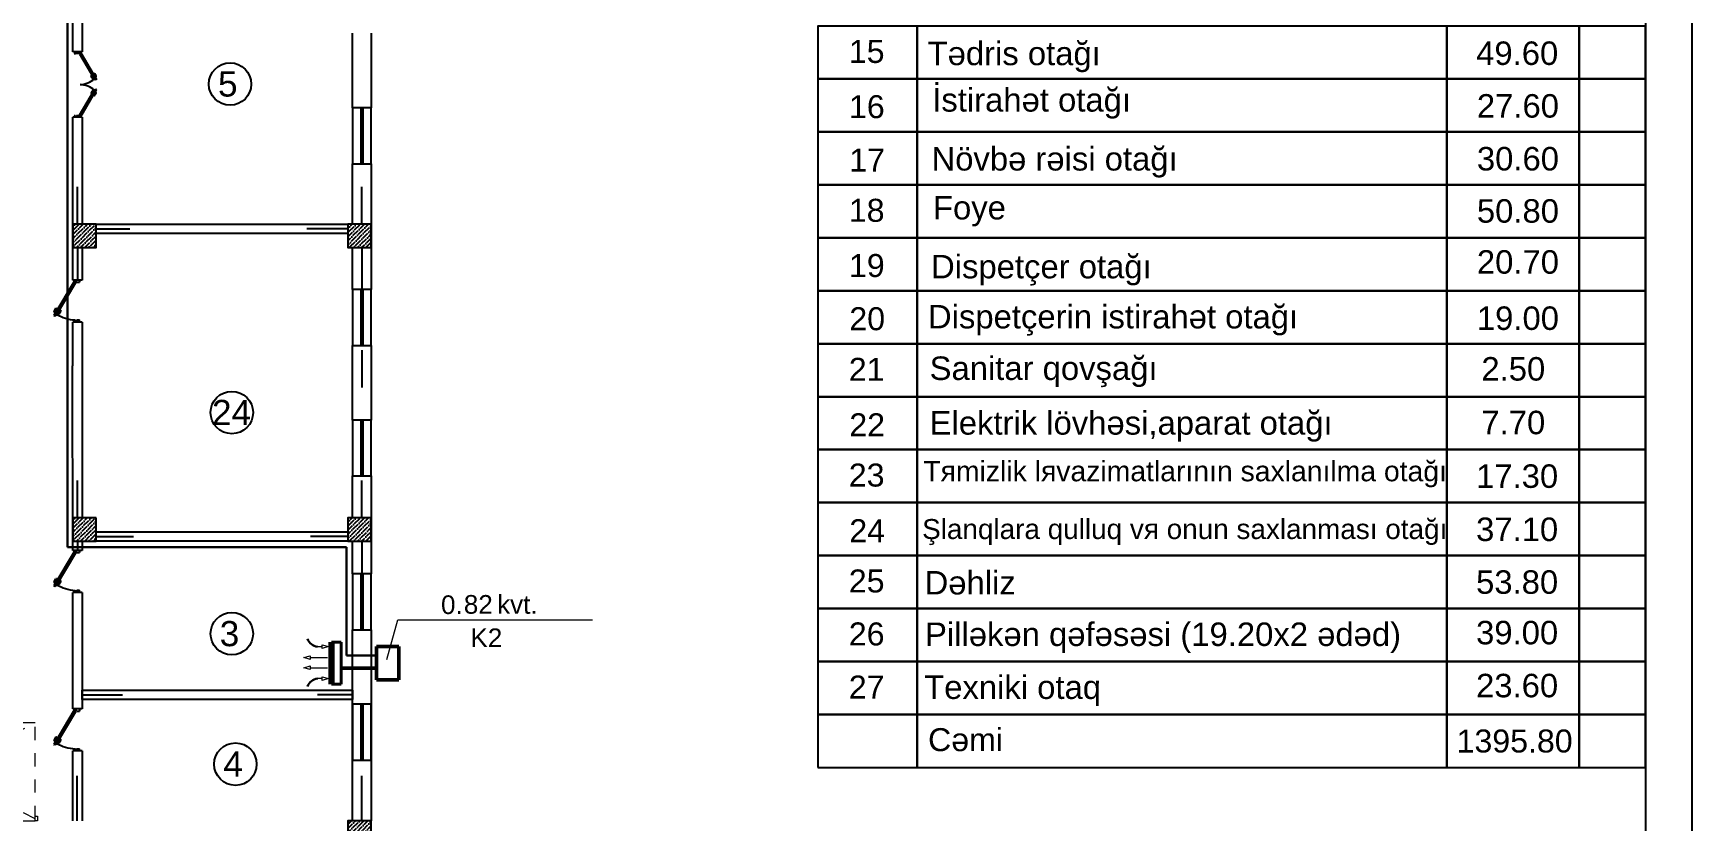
# Model space of a CAD drawing. Header units: millimetres. Extents: x 42452 to 2852333, y -419346 to 834876.
# Drawn here: x 2552690 to 2588276, y 574812 to 591711 of the extents above; entities that cross this region are included whole.
import ezdxf

# ---------------------------------------------------------------- set-up
doc = ezdxf.new("R2010")
doc.units = ezdxf.units.MM
doc.linetypes.add('ACAD_ISO02W100', pattern=[15, 12, -3])
doc.linetypes.add('Штриховая', pattern=[564.444447, 282.222223, -282.222223])
for name, color, linetype, lineweight in [('0_Ном._пера__7_Ном._пера__7', 7, 'Continuous', 60), ('c_dv_l x_tti-25_Ном._пера__21_Ном._пера__21', 7, 'Continuous', 30), ('memar', 7, 'Continuous', 25), ('ДВЕРИ', 7, 'Continuous', 5), ('Двери ArchiCAD_Ном._пера__143', 30, 'Continuous', 0), ('надписи', 5, 'Continuous', 30), ('перегородка_Pen_No__7', 7, 'Continuous', 60), ('перегородка_Ном._пера__7_Ном._пера__7', 7, 'Continuous', 60), ('размер2_Ном._пера__148', 7, 'Continuous', 50), ('Соедин_роз', 94, 'Continuous', 30)]:
    doc.layers.add(name, color=color, linetype=linetype, lineweight=lineweight)
doc.layers.add('Двери ArchiCAD_Ном._пера__3', color=30, linetype='Continuous', lineweight=15, true_color=0xff6600)
doc.styles.add('GENERATED_STYLE_1', font='times.ttf')
doc.styles.get("Standard").update_dxf_attribs({"font": 'arial.ttf'})
doc.styles.add('СГЕНЕРИР_СТИЛЬ_1', font='arial.ttf')

# ---------------------------------------------------------------- blocks, each defined once
blk = doc.blocks.new('Ворота гаражные подъемные 16')
at = {"layer": 'Двери ArchiCAD_Ном._пера__143', "linetype": 'Штриховая'}
for p, q in [((-1990, -2500), (-1990, -440)), ((-1990, -440), (1990, -2500)), ((1990, -440), (-1990, -2500)), ((1990, -440), (1990, -2500)), ((1990, -2500), (-1990, -2500))]:
    blk.add_line(p, q, dxfattribs=at)
at = {"layer": 'Двери ArchiCAD_Ном._пера__3', "linetype": 'Continuous'}
for p, q in [((-1990, -400), (-2040, -400)), ((-2040, -400), (-2040, -500)), ((-2040, -500), (-1990, -500)), ((-1990, -500), (-1990, -400)), ((-1990, -400), (1990, -400)), ((2040, -400), (1990, -400)), ((1990, -400), (1990, -500)), ((1990, -500), (2040, -500)), ((2040, -500), (2040, -400))]:
    blk.add_line(p, q, dxfattribs=at)
blk = doc.blocks.new('DSA')
at = {"layer": 'ДВЕРИ', "color": 251, "lineweight": 25, "true_color": 0x636466}
for p, q in [((153780, 788017), (153820, 788017)), ((153780, 787928), (153812, 787928)), ((153780, 787928), (153812, 787928)), ((153804, 787910), (153811, 787922)), ((153804, 787910), (154462, 787520)), ((153811, 787922), (153818, 787918)), ((153812, 787928), (153812, 787965)), ((153812, 787965), (153820, 787965)), ((153818, 787918), (153832, 787941)), ((153820, 787965), (153820, 788016)), ((153832, 787941), (154468, 787562)), ((154366, 787654), (154365, 787652)), ((154428, 787627), (154377, 787657)), ((155336, 787941), (154700, 787562)), ((155364, 787910), (154706, 787520)), ((154740, 787627), (154791, 787657)), ((154802, 787654), (154804, 787652)), ((155350, 787918), (155336, 787941)), ((155388, 788017), (155348, 788017)), ((155348, 787965), (155348, 788016)), ((155356, 787965), (155348, 787965)), ((155357, 787922), (155350, 787918)), ((155356, 787928), (155356, 787965)), ((155388, 787928), (155356, 787928)), ((155388, 787928), (155356, 787928)), ((155364, 787910), (155357, 787922)), ((154318, 787574), (154320, 787576)), ((154372, 787532), (154321, 787563)), ((154331, 787579), (154372, 787555)), ((154365, 787571), (154368, 787575)), ((154415, 787542), (154365, 787571)), ((154367, 787641), (154409, 787616)), ((154383, 787557), (154384, 787560)), ((154388, 787610), (154391, 787615)), ((154391, 787615), (154441, 787585)), ((154401, 787550), (154394, 787538)), ((154411, 787605), (154410, 787603)), ((154418, 787546), (154415, 787542)), ((154426, 787594), (154433, 787605)), ((154441, 787585), (154438, 787580)), ((154456, 787542), (154468, 787562)), ((154470, 787534), (154456, 787542)), ((154462, 787520), (154470, 787534)), ((154698, 787534), (154712, 787542)), ((154706, 787520), (154698, 787534)), ((154712, 787542), (154700, 787562)), ((154777, 787615), (154727, 787585)), ((154727, 787585), (154730, 787580)), ((154742, 787594), (154735, 787605)), ((154750, 787546), (154753, 787542)), ((154753, 787542), (154803, 787571)), ((154757, 787605), (154758, 787603)), ((154801, 787641), (154760, 787616)), ((154767, 787550), (154775, 787538)), ((154780, 787610), (154777, 787615)), ((154785, 787557), (154784, 787560)), ((154837, 787579), (154796, 787555)), ((154797, 787532), (154847, 787563)), ((154803, 787571), (154800, 787575)), ((154850, 787574), (154848, 787576))]:
    blk.add_line(p, q, dxfattribs=at)
for centre, radius, start, end in [((154371, 787648), 7.98, 149.2867, 239.2867), ((154373, 787650), 7.98, 59.2867, 149.2867), ((154002, 787952), 583, 319.7101, 357.5846), ((155160, 787950), 576, 182.1815, 220.5237), ((154795, 787650), 7.98, 30.7133, 120.7133), ((154797, 787648), 7.98, 300.7133, 30.7133), ((154325, 787569), 7.98, 149.2867, 239.2867), ((154327, 787572), 7.98, 59.2867, 149.2867), ((154376, 787561), 7.98, 239.2867, 329.2867), ((154380, 787546), 16, 239.2867, 329.2867), ((154404, 787609), 7.98, 329.2867, 59.2867), ((154420, 787613), 16, 329.2867, 59.2867), ((154748, 787613), 16, 120.7133, 210.7133), ((154764, 787609), 7.98, 120.7133, 210.7133), ((154788, 787546), 16, 210.7133, 300.7133), ((154792, 787561), 7.98, 210.7133, 300.7133), ((154842, 787572), 7.98, 30.7133, 120.7133), ((154843, 787569), 7.98, 300.7133, 30.7133)]:
    blk.add_arc(centre, radius, start, end, dxfattribs=at)
blk = doc.blocks.new('qapi 700')
at = {"layer": 'ДВЕРИ', "color": 251, "lineweight": 25, "true_color": 0x636466}
for p, q in [((1281620, 90086), (1281659, 90086)), ((1281620, 89997), (1281651, 89997)), ((1281651, 89997), (1281651, 90034)), ((1281651, 90034), (1281659, 90034)), ((1281659, 90034), (1281659, 90086)), ((1282368, 90010), (1281735, 89633)), ((1282395, 89980), (1281741, 89591)), ((1282382, 89987), (1282368, 90010)), ((1282420, 90086), (1282380, 90086)), ((1282380, 90034), (1282380, 90085)), ((1282388, 90034), (1282380, 90034)), ((1282388, 89991), (1282382, 89987)), ((1282388, 89997), (1282388, 90034)), ((1282420, 89997), (1282388, 89997)), ((1282420, 89997), (1282388, 89997)), ((1282395, 89980), (1282388, 89991)), ((1281733, 89605), (1281747, 89613)), ((1281741, 89591), (1281733, 89605)), ((1281747, 89613), (1281735, 89633)), ((1281812, 89685), (1281762, 89656)), ((1281762, 89656), (1281765, 89651)), ((1281776, 89665), (1281770, 89676)), ((1281775, 89698), (1281826, 89728)), ((1281785, 89617), (1281787, 89613)), ((1281787, 89613), (1281837, 89642)), ((1281792, 89676), (1281793, 89674)), ((1281835, 89712), (1281794, 89687)), ((1281802, 89622), (1281809, 89609)), ((1281814, 89681), (1281812, 89685)), ((1281820, 89629), (1281818, 89631)), ((1281872, 89650), (1281831, 89626)), ((1281831, 89604), (1281881, 89634)), ((1281837, 89642), (1281835, 89646)), ((1281836, 89725), (1281838, 89722)), ((1281884, 89645), (1281883, 89647))]:
    blk.add_line(p, q, dxfattribs=at)
for centre, radius, start, end in [((1282471, 90052), 821, 183.4077, 209.5706), ((1281783, 89684), 15.9, 120.7133, 210.7133), ((1281798, 89680), 7.94, 120.7133, 210.7133), ((1281823, 89617), 15.9, 210.7133, 300.7133), ((1281827, 89633), 7.94, 210.7133, 300.7133), ((1281830, 89721), 7.94, 30.7133, 120.7133), ((1281831, 89718), 7.94, 300.7133, 30.7133), ((1281876, 89643), 7.94, 30.7133, 120.7133), ((1281877, 89641), 7.94, 300.7133, 30.7133)]:
    blk.add_arc(centre, radius, start, end, dxfattribs=at)

msp = doc.modelspace()

# ---------------------------------------------------------------- hatches: boundary and pattern name
at = {"layer": 'memar', "lineweight": 25}
h = msp.add_hatch(dxfattribs=at)
h.set_pattern_fill('ANSI36', color=256, scale=500)
h.set_pattern_definition([(45, (803142.44, 2869709.09), (33.1456304, 121.533978), [156.25, -31.25, 0, -31.25])])
h.paths.add_polyline_path([(2553540.05675, 587611.57411), (2553540.05675, 587111.57411), (2554040.05675, 587111.57411), (2554040.05675, 587611.57411)])
h = msp.add_hatch(dxfattribs=at)
h.set_pattern_fill('ANSI36', color=256, scale=500)
h.set_pattern_definition([(45, (797242.26, 2869709.09), (33.1456304, 121.533978), [156.25, -31.25, 0, -31.25])])
h.paths.add_polyline_path([(2559440.23291, 587611.57411), (2559440.23291, 587111.57411), (2559940.23291, 587111.57411), (2559940.23291, 587611.57411)])
h = msp.add_hatch(dxfattribs=at)
h.set_pattern_fill('ANSI36', color=256, scale=500)
h.set_pattern_definition([(45, (803142.44, 2863409.09), (33.1456304, 121.533978), [156.25, -31.25, 0, -31.25])])
h.paths.add_polyline_path([(2553540.05675, 581311.57411), (2553540.05675, 580811.57411), (2554040.05675, 580811.57411), (2554040.05675, 581311.57411)])
h = msp.add_hatch(dxfattribs=at)
h.set_pattern_fill('ANSI36', color=256, scale=500)
h.set_pattern_definition([(45, (797242.26, 2863409.09), (33.1456304, 121.533978), [156.25, -31.25, 0, -31.25])])
h.paths.add_polyline_path([(2559440.23291, 581311.57411), (2559440.23291, 580811.57411), (2559940.23291, 580811.57411), (2559940.23291, 581311.57411)])
h = msp.add_hatch(dxfattribs=at)
h.set_pattern_fill('ANSI36', color=256, scale=500)
h.set_pattern_definition([(45, (797242.066, 2857009.09), (33.1456304, 121.533978), [156.25, -31.25, 0, -31.25])])
h.paths.add_polyline_path([(2559440.42783, 574811.57411), (2559440.42783, 574011.57411), (2559940.42783, 574011.57411), (2559940.42783, 574811.57411)])

# ---------------------------------------------------------------- linework, layer by layer
at = {"layer": 'c_dv_l x_tti-25_Ном._пера__21_Ном._пера__21', "linetype": 'Continuous', "lineweight": 25, "flags": 128}
for points in [[(2504668.48455, 613875.62686), (2588276.03655, 613875.62686), (2588276.03655, 554753.14366), (2504668.48455, 554753.14366)], [(2508649.79655, 612880.29886), (2587280.70855, 612880.29886), (2587280.70855, 555748.47166), (2508649.79655, 555748.47166)]]:
    msp.add_lwpolyline(points, close=True, dxfattribs=at)
at = {"layer": 'memar', "color": 0, "lineweight": 25}
for p, q in [((2553739.8803, 591311.74379), (2553539.8803, 591311.74379)), ((2553739.8803, 589911.74379), (2553539.8803, 589911.74379))]:
    msp.add_line(p, q, dxfattribs=at)
at = {"layer": 'memar', "color": 251, "linetype": 'ACAD_ISO02W100', "lineweight": 25, "ltscale": 10, "true_color": 0x636466}
for p, q in [((2553570.11107, 591290.49631), (2553580.42503, 591284.36909)), ((2553580.42503, 591284.36909), (2553576.86217, 591278.37172)), ((2553576.86217, 591278.37172), (2553596.53507, 591266.68463)), ((2553585.33542, 591311.74379), (2553585.33542, 591283.8404)), ((2553585.33542, 591311.74379), (2553585.33542, 591283.8404)), ((2553585.33542, 591283.8404), (2553617.68253, 591283.8404)), ((2553570.11107, 589927.33061), (2553580.42503, 589933.45783)), ((2553576.86217, 589939.4552), (2553596.53507, 589951.14228)), ((2553580.42503, 589933.45783), (2553576.86217, 589939.4552)), ((2553585.33542, 589906.08313), (2553585.33542, 589933.98652)), ((2553585.33542, 589906.08313), (2553585.33542, 589933.98652)), ((2553585.33542, 589933.98652), (2553617.68253, 589933.98652))]:
    msp.add_line(p, q, dxfattribs=at)
at = {"layer": 'memar', "lineweight": 25}
for p, q in [((2559740.2329, 587611.57411), (2559740.2329, 588411.57411)), ((2554040.05675, 587511.57411), (2554763.32715, 587511.57411)), ((2559440.23291, 587511.57411), (2558563.32715, 587511.57411)), ((2559740.2329, 587111.57411), (2559740.05661, 586211.57411)), ((2559740.2329, 584911.57411), (2559740.2329, 584111.57411)), ((2559740.2329, 581311.57411), (2559740.2329, 582111.57411)), ((2554040.05675, 580911.57411), (2554840.05675, 580911.57411)), ((2559440.23291, 580911.57411), (2558640.23291, 580911.57411)), ((2559740.2329, 580811.57411), (2559740.05661, 580111.49798)), ((2553740.05675, 577511.57411), (2554607.09614, 577511.57411)), ((2559540.17431, 577511.58316), (2558791.53296, 577511.57563))]:
    msp.add_line(p, q, dxfattribs=at)
at = {"layer": 'memar', "color": 0, "lineweight": 25}
for points in [[(2553539.8803, 591311.74379), (2553539.8803, 596311.57411)], [(2553740.05675, 593511.57411), (2553739.8803, 591311.74379)], [(2559540.05675, 590111.49798), (2559540.05675, 591711.49798)], [(2559940.05675, 591711.49798), (2559940.05675, 590111.49798)], [(2553539.72126, 586411.95356), (2553539.8803, 589911.74379)], [(2553739.8803, 589911.74379), (2553740.05675, 587611.57411)], [(2559540.05675, 587611.57411), (2559540.05675, 588911.49798)], [(2559940.05675, 588911.49798), (2559940.05675, 586211.57411)], [(2553740.05675, 587111.57411), (2553739.94129, 586411.95356)], [(2559540.05675, 586211.57411), (2559540.05675, 587111.57411)], [(2553740.05675, 586411.95356), (2553539.63764, 586411.95356)], [(2553539.63764, 584571.95356), (2553539.68035, 585511.95356)], [(2553740.05675, 585511.95356), (2553539.63764, 585511.95356)], [(2553739.79276, 585511.95356), (2553739.63764, 584571.95356)], [(2559540.05675, 583411.57411), (2559540.05675, 585011.57411)], [(2559940.05675, 585011.57411), (2559940.05675, 583411.57411)], [(2553539.8803, 580611.57411), (2553531.88552, 584571.95356)], [(2553739.63764, 584571.95356), (2553739.8803, 581311.57411)], [(2559540.05675, 581311.57411), (2559540.05675, 582211.57411)], [(2559940.05675, 582211.57411), (2559940.05675, 580111.49798)], [(2553739.8803, 580811.57411), (2553739.8803, 580611.57411)], [(2559540.05675, 580111.49798), (2559540.05675, 580811.57411)], [(2553739.8803, 580611.57411), (2553539.8803, 580611.57411)], [(2553539.8803, 577211.57411), (2553539.8803, 579711.57411)], [(2553739.8803, 579711.57411), (2553539.8803, 579711.57411)], [(2553739.8803, 579711.57411), (2553739.97033, 577211.57411)], [(2553740.05675, 577211.57411), (2553539.8803, 577211.57411)], [(2553539.8803, 574811.57411), (2553539.8803, 576311.57411)], [(2553740.05675, 576311.57411), (2553539.8803, 576311.57411)], [(2553740.00274, 576311.57411), (2553740.05675, 574811.57411)]]:
    msp.add_lwpolyline(points, dxfattribs=at)
for points in [[(2559940.05661, 588911.49798), (2559940.05661, 590111.49798), (2559540.05661, 590111.49798), (2559540.05661, 588911.49798)], [(2559440.23291, 587411.57411), (2554040.05675, 587411.57411), (2554040.05675, 587611.57411), (2559440.23291, 587611.57411)], [(2559940.05661, 585011.57411), (2559940.05661, 586211.57411), (2559540.05661, 586211.57411), (2559540.05661, 585011.57411)], [(2559940.05661, 582211.57411), (2559940.05661, 583411.57411), (2559540.05661, 583411.57411), (2559540.05661, 582211.57411)], [(2559440.23291, 580811.57411), (2554040.05675, 580811.57411), (2554040.05675, 581011.57411), (2559440.23291, 581011.57411)], [(2559940.05661, 578911.49798), (2559940.05661, 580111.49798), (2559540.05661, 580111.49798), (2559540.05661, 578911.49798)], [(2559940.42783, 574811.57411), (2559540.42783, 574811.57411), (2559540.05661, 578911.49798), (2559940.05661, 578911.49798)], [(2559540.17431, 577411.58316), (2553740.05675, 577411.57411), (2553740.05675, 577611.57411), (2559540.17431, 577611.58316)], [(2559940.19545, 576115.42768), (2559940.19545, 577315.42768), (2559540.19545, 577315.42768), (2559540.19545, 576115.42768)]]:
    msp.add_lwpolyline(points, close=True, dxfattribs=at)
at = {"layer": 'memar', "color": 146, "lineweight": 25, "true_color": 0x105689}
for points in [[(2559771.19401, 590111.49798), (2559721.19401, 590111.49798), (2559721.19401, 588911.49798), (2559771.19401, 588911.49798)], [(2559771.19401, 586211.57411), (2559721.19401, 586211.57411), (2559721.19401, 585011.57411), (2559771.19401, 585011.57411)], [(2559771.19401, 583411.57411), (2559721.19401, 583411.57411), (2559721.19401, 582211.57411), (2559771.19401, 582211.57411)], [(2559771.19401, 580111.49798), (2559721.19401, 580111.49798), (2559721.19401, 578911.49798), (2559771.19401, 578911.49798)], [(2559771.33286, 577315.42768), (2559721.33286, 577315.42768), (2559721.33286, 576115.42768), (2559771.33286, 576115.42768)]]:
    msp.add_lwpolyline(points, close=True, dxfattribs=at)
at = {"layer": 'memar', "lineweight": 25}
for points in [[(2553637.87169, 587611.57411), (2553637.87169, 588411.57411)], [(2553637.87169, 587111.57411), (2553639.63764, 586411.95356)], [(2553637.87169, 581311.57411), (2553637.87169, 582111.57411)], [(2553637.87169, 580811.57411), (2553637.87169, 580611.57411)], [(2553633.21148, 574811.57411), (2553633.21148, 575776.18366)], [(2559740.42783, 574811.57411), (2559740.42783, 575776.18366)]]:
    msp.add_lwpolyline(points, dxfattribs=at)
at = {"layer": 'memar', "color": 3, "lineweight": 25}
for points in [[(2554040.05675, 587611.57411), (2553540.05675, 587611.57411), (2553540.05675, 587111.57411), (2554040.05675, 587111.57411)], [(2559940.23291, 587611.57411), (2559440.23291, 587611.57411), (2559440.23291, 587111.57411), (2559940.23291, 587111.57411)], [(2554040.05675, 581311.57411), (2553540.05675, 581311.57411), (2553540.05675, 580811.57411), (2554040.05675, 580811.57411)], [(2559940.23291, 581311.57411), (2559440.23291, 581311.57411), (2559440.23291, 580811.57411), (2559940.23291, 580811.57411)], [(2559940.42783, 574811.57411), (2559440.42783, 574811.57411), (2559440.42783, 574011.57411), (2559940.42783, 574011.57411)]]:
    msp.add_lwpolyline(points, close=True, dxfattribs=at)
at = {"layer": 'memar', "color": 0, "lineweight": 25}
for centre in [(2556914.29693, 590619.6088), (2557029.19029, 576027.75159)]:
    msp.add_circle(centre, 454.87332, dxfattribs=at)
at = {"layer": 'memar', "lineweight": 25}
for centre in [(2556951.45588, 583571.74474), (2556951.45588, 578826.54122)]:
    msp.add_circle(centre, 454.87332, dxfattribs=at)
at = {"layer": 'надписи', "color": 0, "lineweight": 15}
for p, q in [((2560274.71119, 578276.06145), (2560511.68731, 579126.42137)), ((2560511.68731, 579126.42137), (2564686.69569, 579126.42137))]:
    msp.add_line(p, q, dxfattribs=at)
at = {"layer": 'размер2_Ном._пера__148', "linetype": 'Continuous', "lineweight": 25, "flags": 128}
for points in [[(2569528.15058, 590728.62186), (2571658.45753, 590728.62186), (2571658.45753, 591864.78557), (2569528.15058, 591864.78557)], [(2571658.45753, 590728.62186), (2583020.09464, 590728.62186), (2583020.09464, 591864.78557), (2571658.45753, 591864.78557)], [(2583020.09464, 590728.62186), (2585860.50392, 590728.62186), (2585860.50392, 591864.78557), (2583020.09464, 591864.78557)], [(2585860.50392, 590728.62186), (2587280.70855, 590728.62186), (2587280.70855, 591864.78557), (2585860.50392, 591864.78557)], [(2569528.15058, 589592.45815), (2571658.45753, 589592.45815), (2571658.45753, 590728.62186), (2569528.15058, 590728.62186)], [(2571658.45753, 589592.45815), (2583020.09464, 589592.45815), (2583020.09464, 590728.62186), (2571658.45753, 590728.62186)], [(2583020.09464, 589592.45815), (2585860.50392, 589592.45815), (2585860.50392, 590728.62186), (2583020.09464, 590728.62186)], [(2585860.50392, 589592.45815), (2587280.70855, 589592.45815), (2587280.70855, 590728.62186), (2585860.50392, 590728.62186)], [(2569528.15058, 588456.29444), (2571658.45753, 588456.29444), (2571658.45753, 589592.45815), (2569528.15058, 589592.45815)], [(2571658.45753, 588456.29444), (2583020.09464, 588456.29444), (2583020.09464, 589592.45815), (2571658.45753, 589592.45815)], [(2583020.09464, 588456.29444), (2585860.50392, 588456.29444), (2585860.50392, 589592.45815), (2583020.09464, 589592.45815)], [(2585860.50392, 588456.29444), (2587280.70855, 588456.29444), (2587280.70855, 589592.45815), (2585860.50392, 589592.45815)], [(2569528.15058, 587320.13073), (2571658.45753, 587320.13073), (2571658.45753, 588456.29444), (2569528.15058, 588456.29444)], [(2571658.45753, 587320.13073), (2583020.09464, 587320.13073), (2583020.09464, 588456.29444), (2571658.45753, 588456.29444)], [(2583020.09464, 587320.13073), (2585860.50392, 587320.13073), (2585860.50392, 588456.29444), (2583020.09464, 588456.29444)], [(2585860.50392, 587320.13073), (2587280.70855, 587320.13073), (2587280.70855, 588456.29444), (2585860.50392, 588456.29444)], [(2569528.15058, 586183.96701), (2571658.45753, 586183.96701), (2571658.45753, 587320.13073), (2569528.15058, 587320.13073)], [(2571658.45753, 586183.96701), (2583020.09464, 586183.96701), (2583020.09464, 587320.13073), (2571658.45753, 587320.13073)], [(2583020.09464, 586183.96701), (2585860.50392, 586183.96701), (2585860.50392, 587320.13073), (2583020.09464, 587320.13073)], [(2585860.50392, 586183.96701), (2587280.70855, 586183.96701), (2587280.70855, 587320.13073), (2585860.50392, 587320.13073)], [(2569528.15058, 585047.8033), (2571658.45753, 585047.8033), (2571658.45753, 586183.96701), (2569528.15058, 586183.96701)], [(2571658.45753, 585047.8033), (2583020.09464, 585047.8033), (2583020.09464, 586183.96701), (2571658.45753, 586183.96701)], [(2583020.09464, 585047.8033), (2585860.50392, 585047.8033), (2585860.50392, 586183.96701), (2583020.09464, 586183.96701)], [(2585860.50392, 585047.8033), (2587280.70855, 585047.8033), (2587280.70855, 586183.96701), (2585860.50392, 586183.96701)], [(2569528.15058, 583911.63959), (2571658.45753, 583911.63959), (2571658.45753, 585047.8033), (2569528.15058, 585047.8033)], [(2571658.45753, 583911.63959), (2583020.09464, 583911.63959), (2583020.09464, 585047.8033), (2571658.45753, 585047.8033)], [(2583020.09464, 583911.63959), (2585860.50392, 583911.63959), (2585860.50392, 585047.8033), (2583020.09464, 585047.8033)], [(2585860.50392, 583911.63959), (2587280.70855, 583911.63959), (2587280.70855, 585047.8033), (2585860.50392, 585047.8033)], [(2569528.15058, 582775.47588), (2571658.45753, 582775.47588), (2571658.45753, 583911.63959), (2569528.15058, 583911.63959)], [(2571658.45753, 582775.47588), (2583020.09464, 582775.47588), (2583020.09464, 583911.63959), (2571658.45753, 583911.63959)], [(2583020.09464, 582775.47588), (2585860.50392, 582775.47588), (2585860.50392, 583911.63959), (2583020.09464, 583911.63959)], [(2585860.50392, 582775.47588), (2587280.70855, 582775.47588), (2587280.70855, 583911.63959), (2585860.50392, 583911.63959)], [(2569528.15058, 581639.31217), (2571658.45753, 581639.31217), (2571658.45753, 582775.47588), (2569528.15058, 582775.47588)], [(2571658.45753, 581639.31217), (2583020.09464, 581639.31217), (2583020.09464, 582775.47588), (2571658.45753, 582775.47588)], [(2583020.09464, 581639.31217), (2585860.50392, 581639.31217), (2585860.50392, 582775.47588), (2583020.09464, 582775.47588)], [(2585860.50392, 581639.31217), (2587280.70855, 581639.31217), (2587280.70855, 582775.47588), (2585860.50392, 582775.47588)], [(2569528.15058, 580503.14846), (2571658.45753, 580503.14846), (2571658.45753, 581639.31217), (2569528.15058, 581639.31217)], [(2571658.45753, 580503.14846), (2583020.09464, 580503.14846), (2583020.09464, 581639.31217), (2571658.45753, 581639.31217)], [(2583020.09464, 580503.14846), (2585860.50392, 580503.14846), (2585860.50392, 581639.31217), (2583020.09464, 581639.31217)], [(2585860.50392, 580503.14846), (2587280.70855, 580503.14846), (2587280.70855, 581639.31217), (2585860.50392, 581639.31217)], [(2569528.15058, 579366.98475), (2571658.45753, 579366.98475), (2571658.45753, 580503.14846), (2569528.15058, 580503.14846)], [(2571658.45753, 579366.98475), (2583020.09464, 579366.98475), (2583020.09464, 580503.14846), (2571658.45753, 580503.14846)], [(2583020.09464, 579366.98475), (2585860.50392, 579366.98475), (2585860.50392, 580503.14846), (2583020.09464, 580503.14846)], [(2585860.50392, 579366.98475), (2587280.70855, 579366.98475), (2587280.70855, 580503.14846), (2585860.50392, 580503.14846)], [(2569528.15058, 578230.82104), (2571658.45753, 578230.82104), (2571658.45753, 579366.98475), (2569528.15058, 579366.98475)], [(2571658.45753, 578230.82104), (2583020.09464, 578230.82104), (2583020.09464, 579366.98475), (2571658.45753, 579366.98475)], [(2583020.09464, 578230.82104), (2585860.50392, 578230.82104), (2585860.50392, 579366.98475), (2583020.09464, 579366.98475)], [(2585860.50392, 578230.82104), (2587280.70855, 578230.82104), (2587280.70855, 579366.98475), (2585860.50392, 579366.98475)], [(2569528.15058, 577094.65733), (2571658.45753, 577094.65733), (2571658.45753, 578230.82104), (2569528.15058, 578230.82104)], [(2571658.45753, 577094.65733), (2583020.09464, 577094.65733), (2583020.09464, 578230.82104), (2571658.45753, 578230.82104)], [(2583020.09464, 577094.65733), (2585860.50392, 577094.65733), (2585860.50392, 578230.82104), (2583020.09464, 578230.82104)], [(2585860.50392, 577094.65733), (2587280.70855, 577094.65733), (2587280.70855, 578230.82104), (2585860.50392, 578230.82104)], [(2569528.15058, 575958.49362), (2571658.45753, 575958.49362), (2571658.45753, 577094.65733), (2569528.15058, 577094.65733)], [(2571658.45753, 575958.49362), (2583020.09464, 575958.49362), (2583020.09464, 577094.65733), (2571658.45753, 577094.65733)], [(2583020.09464, 575958.49362), (2585860.50392, 575958.49362), (2585860.50392, 577094.65733), (2583020.09464, 577094.65733)], [(2585860.50392, 575958.49362), (2587280.70855, 575958.49362), (2587280.70855, 577094.65733), (2585860.50392, 577094.65733)]]:
    msp.add_lwpolyline(points, close=True, dxfattribs=at)
at = {"layer": 'Соедин_роз'}
for p, q in [((2553424.56441, 580681.12168), (2553424.56441, 602281.25677)), ((2559412.2886, 580681.12168), (2553424.56441, 580681.12168)), ((2559412.2886, 578356.16829), (2559412.2886, 580681.12168)), ((2559412.2886, 578356.16829), (2560059.41162, 578356.16829))]:
    msp.add_line(p, q, dxfattribs=at)
at = {"layer": 'Соедин_роз', "lineweight": 50}
for p, q in [((2559064.51445, 578644.66629), (2559064.51445, 577740.27284)), ((2559089.28668, 578644.66629), (2559089.28668, 577740.27284)), ((2559119.37526, 578644.66629), (2559119.37526, 577740.27284)), ((2560059.41162, 578550.47441), (2560535.71972, 578550.47441)), ((2560059.41162, 578550.47441), (2560059.41162, 577833.3637)), ((2560535.71972, 578550.47441), (2560535.71972, 577833.3637)), ((2560059.41162, 578085.80861), (2559281.62931, 578085.80861)), ((2560535.71972, 577833.3637), (2560059.41162, 577833.3637))]:
    msp.add_line(p, q, dxfattribs=at)
at = {"layer": 'Соедин_роз', "lineweight": 40}
for p, q in [((2559299.49067, 578644.66629), (2559089.28668, 578644.66629)), ((2559089.28668, 578644.66629), (2559089.28668, 577740.27284)), ((2559299.49067, 577740.27284), (2559299.49067, 578644.66629)), ((2559089.28668, 577740.27284), (2559299.49067, 577740.27284))]:
    msp.add_line(p, q, dxfattribs=at)
at = {"layer": 'Соедин_роз', "lineweight": 15}
for p, q in [((2559299.49067, 578644.66629), (2559089.28668, 578644.66629)), ((2559089.28668, 578644.66629), (2559089.28668, 577740.27284)), ((2559299.49067, 577740.27284), (2559299.49067, 578644.66629)), ((2558497.31274, 578312.59371), (2558633.44848, 578354.61871)), ((2558633.44848, 578275.34708), (2558497.31274, 578312.59371)), ((2558633.44848, 578354.61871), (2558633.44848, 578275.34708)), ((2558633.44848, 578314.98289), (2559001.13644, 578314.98289)), ((2558888.56071, 578546.20752), (2558790.34787, 578546.20752)), ((2558888.56071, 578506.5717), (2558888.56071, 578585.84334)), ((2558888.56071, 578585.84334), (2559024.69646, 578548.5967)), ((2559024.69646, 578548.5967), (2558888.56071, 578506.5717)), ((2558497.31274, 578094.07807), (2558633.44848, 578136.10307)), ((2558633.44848, 578056.83144), (2558497.31274, 578094.07807)), ((2558633.44848, 578136.10307), (2558633.44848, 578056.83144)), ((2558633.44848, 578096.46725), (2559003.59713, 578096.46725)), ((2558888.56071, 577863.37049), (2558790.34787, 577863.37049)), ((2558888.56071, 577823.73468), (2558888.56071, 577903.00631)), ((2558888.56071, 577903.00631), (2559024.69646, 577865.75967)), ((2559024.69646, 577865.75967), (2558888.56071, 577823.73468)), ((2559089.28668, 577740.27284), (2559299.49067, 577740.27284))]:
    msp.add_line(p, q, dxfattribs=at)
at = {"layer": 'Соедин_роз'}
for centre, start, end in [((2558827.42683, 578812.61549), 201.648370583, 262.076411444), ((2558827.42683, 577596.96252), 97.923588609, 158.351629417)]:
    msp.add_arc(centre, 268.97594, start, end, dxfattribs=at)

# ---------------------------------------------------------------- block references
at = {"layer": 'memar', "color": 1, "lineweight": 25, "xscale": 0.8742429527605249, "yscale": 0.8742429527605249, "zscale": 0.8742429527605249, "rotation": 90.00000000000001}
msp.add_blockref('DSA', (3242535.82336, 455464.86102), dxfattribs=at)
at = {"layer": 'memar', "lineweight": 25, "xscale": -1.121843277023546, "yscale": 1.121843277023546, "zscale": 1.121843277023546, "rotation": 270}
for p in [(2452623.3823, -852261.8567), (2452623.3823, -858062.23615), (2452623.3823, -861462.23615)]:
    msp.add_blockref('qapi 700', p, dxfattribs=at)
at = {"layer": 'memar', "color": 21, "linetype": 'Continuous', "lineweight": 25, "true_color": 0xff9955, "xscale": -1, "zscale": 1000, "rotation": 180}
msp.add_blockref('Ворота гаражные подъемные 16', (2550739.8803, 574411.57411), dxfattribs=at)

# ---------------------------------------------------------------- texts
at = {"layer": '0_Ном._пера__7_Ном._пера__7', "linetype": 'Continuous', "lineweight": 25, "char_height": 493.1604361, "attachment_point": 5, "style": 'СГЕНЕРИР_СТИЛЬ_1'}
for s, insert in [('1{\\fArial|b0|i0|c238|p38;5}', (2570572.73776, 591315.96556)), ('1{\\fArial|b0|i0|c238|p38;6}', (2570576.2861, 590131.13268)), ('1{\\fArial|b0|i0|c238|p38;7}', (2570583.51641, 588989.34818)), ('1{\\fArial|b0|i0|c238|p38;8}', (2570572.73776, 587907.47443)), ('1{\\fArial|b0|i0|c238|p38;9}', (2570576.2861, 586722.64155)), ('{\\fArial|b0|i0|c238|p38;20}', (2570583.51641, 585580.85705)), ('{\\fArial|b0|i0|c238|p38;21}', (2570572.73776, 584498.9833)), ('{\\fArial|b0|i0|c238|p38;22}', (2570583.51641, 583308.52963)), ('{\\fArial|b0|i0|c238|p38;23}', (2570572.73776, 582226.65587)), ('{\\fArial|b0|i0|c238|p38;24}', (2570583.51641, 581036.20221)), ('{\\fArial|b0|i0|c238|p38;25}', (2570572.73776, 579954.32845)), ('{\\fArial|b0|i0|c238|p38;26}', (2570572.73776, 578818.16474)), ('{\\fArial|b0|i0|c238|p38;2}7', (2570572.73776, 577682.00103))]:
    msp.add_mtext(s, dxfattribs=dict(at, insert=insert))
at = {"layer": 'memar', "linetype": 'Continuous', "lineweight": 25, "char_height": 540, "attachment_point": 3, "style": 'СГЕНЕРИР_СТИЛЬ_1'}
for s, insert in [('5', (2557074.56712, 590891.44875)), ('24', (2557365.62008, 583843.58469)), ('3', (2557111.72607, 579098.38117)), ('4', (2557189.46049, 576299.59154))]:
    msp.add_mtext(s, dxfattribs=dict(at, insert=insert))
at = {"layer": 'надписи', "color": 0, "lineweight": 15}
for s, p in [('0.', (2561440.53791, 579248.66758)), ('82', (2561929.6941, 579255.48886)), ('kvt.', (2562643.92591, 579254.1246))]:
    msp.add_text(s, height=400, dxfattribs=at).set_placement(p)
at = {"layer": 'надписи', "color": 1, "lineweight": 15}
msp.add_text('K2', height=400, dxfattribs=at).set_placement((2562070.92463, 578539.40392))
at = {"layer": 'перегородка_Pen_No__7', "color": 7, "linetype": 'Continuous', "lineweight": 25, "attachment_point": 1, "style": 'GENERATED_STYLE_1'}
for s, insert, char_height in [('\\A1;{\\pql;\\fArial CYR|b0|i0|c204|p34;T\\fArial Az Lat|b0|i0|c204|p34;я\\fArial CYR|b0|i0|c204|p34;mizlik l\\fArial Az Lat|b0|i0|c204|p34;я\\fArial CYR|b0|i0|c204|p34;vazimatlarının saxlanılma otağı}', (2571787.02301, 582532.35883), 435.32020625), ('\\A1;{\\pql;\\fArial CYR|b0|i0|c204|p34;Şlanqlara qulluq v\\fArial Az Lat|b0|i0|c204|p34;я\\fArial CYR|b0|i0|c204|p34; onun saxlanması otağı}', (2571762.06652, 581286.28165), 428.3579355)]:
    msp.add_mtext(s, dxfattribs=dict(at, insert=insert, char_height=char_height))
at = {"layer": 'перегородка_Ном._пера__7_Ном._пера__7', "linetype": 'Continuous', "lineweight": 25, "style": 'СГЕНЕРИР_СТИЛЬ_1'}
for s, insert, char_height, attachment_point in [('{\\fArial|b0|i0|c238|p38;Tədris otağı}', (2573737.62404, 591528.79352), 503.8941393, 2), ('49.60', (2583648.91265, 591533.4593), 503.894139, 1), ('{\\fArial|b0|i0|c238|p38;İstirahət otağı}', (2574111.72222, 590532.5162), 503.8941393, 2), ('{\\fArial|b0|i0|c238|p38;27}.{\\fArial|b0|i0|c238|p38;6}0', (2583664.5073, 590403.22232), 503.8941393, 1), ('{\\fArial|b0|i0|c238|p38;Növbə rəisi otağı}', (2574604.26243, 589268.27543), 503.8941393, 2), ('{\\fArial|b0|i0|c238|p38;30}.{\\fArial|b0|i0|c238|p38;6}0', (2583664.50787, 589269.7309), 503.8941393, 1), ('{\\fArial|b0|i0|c238|p38;Foye}', (2572777.69397, 588219.41537), 503.8941393, 2), ('{\\fArial|b0|i0|c238|p38;5}0.80', (2583664.50842, 588149.31457), 503.8941393, 1), ('{\\fArial|b0|i0|c238|p38;Dispetçer otağı}', (2574320.81033, 586955.1746), 503.8941393, 2), ('20.70', (2583664.5078, 587055.04843), 503.894139, 1), ('{\\fArial|b0|i0|c238|p38;Dispetçerin istirahət otağı}', (2575858.53939, 585880.97544), 503.8941393, 2), ('{\\fArial|b0|i0|c238|p38;1}9.00', (2583664.50836, 585848.21617), 503.8941393, 1), ('Sanitar qovşağı', (2571922.87989, 584774.47877), 503.8941393, 1), ('{\\fArial|b0|i0|c238|p38;2}.{\\fArial|b0|i0|c238|p38;5}0', (2583760.91368, 584761.19631), 503.8941393, 1), ('{\\fArial|b0|i0|c238|p38;Elektrik lövhəsi,aparat otağı}', (2571922.88045, 583601.29749), 503.8941393, 1), ('7.70', (2583760.91424, 583610.16014), 503.894139, 1), ('{\\fArial|b0|i0|c238|p38;17}.{\\fArial|b0|i0|c238|p38;3}0', (2583647.24737, 582459.52072), 503.8941393, 1), ('37.10', (2583647.24793, 581318.34806), 503.894139, 1), ('{\\fArial|b0|i0|c238|p38;Dəhliz}', (2572793.16367, 580172.2818), 503.8941393, 2), ('{\\fArial|b0|i0|c238|p38;53}.{\\fArial|b0|i0|c238|p38;8}0', (2583647.24812, 580186.64217), 503.8941393, 1), ('{\\fArial|b0|i0|c238|p38;Pilləkən qəfəsəsi (19.20x2 ədəd)}', (2576931.12172, 579066.6989), 503.8941393, 2), ('{\\fArial|b0|i0|c238|p38;39}.{\\fArial|b0|i0|c238|p38;0}0', (2583647.24868, 579102.2709), 503.8941393, 1), ('{\\fArial|b0|i0|c238|p38;Texniki otaq}', (2573703.15195, 577930.53519), 503.8941393, 2), ('23.60', (2583647.24868, 577966.10719), 503.894139, 1), ('{\\fArial|b0|i0|c238|p38;Cəmi}', (2571889.74493, 576799.62854), 493.1604361, 1), ('139{\\fArial|b0|i0|c238|p38;5}.{\\fArial|b0|i0|c238|p38;8}0', (2583229.00974, 576770.75544), 493.1604361, 1)]:
    msp.add_mtext(s, dxfattribs=dict(at, insert=insert, char_height=char_height, attachment_point=attachment_point))

doc.saveas('drawing.dxf')
